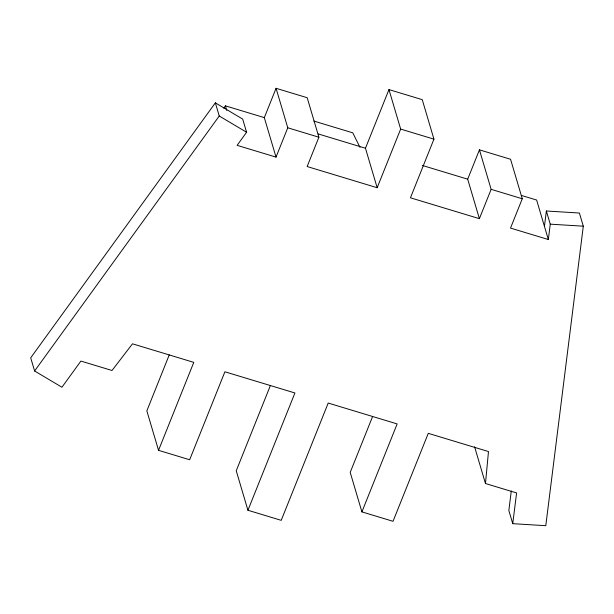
<?xml version="1.0" encoding="UTF-8"?>
<svg xmlns="http://www.w3.org/2000/svg" width="614" height="614" viewBox="0 0 614 614"><rect width="100%" height="100%" fill="white"/><g stroke="black" fill="none" stroke-linecap="round" stroke-linejoin="round"><path stroke-width="0.92" d="M544.434 226.366L546.36 211.001L579.401 213.027L583.3 226.19L545.785 525.699L512.744 523.673L516.597 492.942L485.474 483.525L488.483 451.559L428.273 433.338L393.029 521.301L361.907 511.884L350.21 472.389L372.637 416.415M511.293 490.954L508.845 510.51L512.744 523.673M361.907 511.884L397.151 423.921L328.214 403.053L281.22 520.342L247.933 510.265L294.927 392.975L224.901 371.785L189.657 459.748L158.535 450.331L193.778 362.367L132.494 343.817L112.009 370.495L80.887 361.078L61.945 387.234L34.599 370.986L30.7 357.824L215.345 102.845L242.691 119.093L246.59 132.256L237.119 145.341L276.016 157.115L264.319 117.619L276.07 88.301L307.192 97.718L318.889 137.214L307.138 166.532L377.165 187.723L365.468 148.235L388.961 89.59L422.248 99.66L433.944 139.155L410.444 197.8L479.388 218.668L467.691 179.173L479.442 149.847L510.564 159.272L522.261 198.759L510.51 228.086L548.333 239.529L550.259 224.164L546.36 211.001M169.264 354.861L146.838 410.843L158.535 450.331M276.016 157.115L287.766 127.789L276.07 88.301M270.413 385.477L236.237 470.777L247.933 510.265M377.165 187.723L400.658 129.078L388.961 89.59M479.388 218.668L491.139 189.342L479.442 149.847M223.734 108.171L225.415 105.846L264.319 117.619M34.599 370.986L219.244 116.008L215.345 102.845M550.259 224.164L583.3 226.19M400.658 129.078L433.944 139.155M313.854 121.058L352.781 132.839L359.988 147.352M318.175 133.921L365.468 148.235M422.332 165.442L467.691 179.173M521.324 195.405L536.636 200.041L548.333 239.529M287.766 127.789L318.889 137.214M491.139 189.342L522.261 198.759M219.244 116.008L246.59 132.256M474.591 446.785L485.474 483.525M225.415 105.846L226.766 110.39"/></g></svg>
